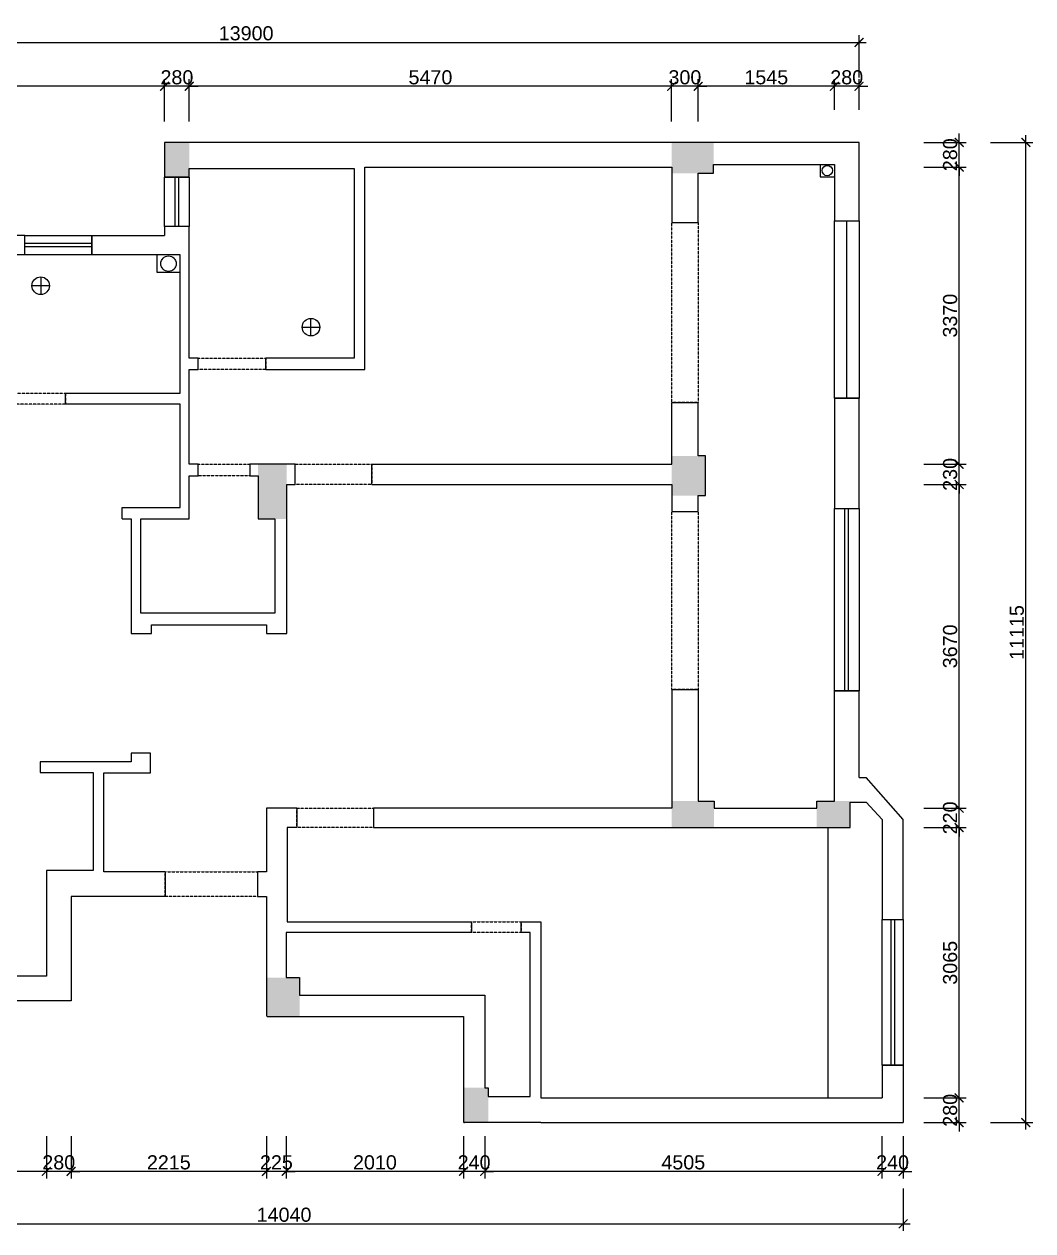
# Model space of a CAD drawing. Header units: millimetres. Extents: x 148889 to 229003, y -70503 to 111106.
# Drawn here: x 186485 to 197923, y 54318 to 68002 of the extents above; entities that cross this region are included whole.
import ezdxf

# ---------------------------------------------------------------- set-up
doc = ezdxf.new("R2010")
doc.units = ezdxf.units.MM
doc.linetypes.add('HIDDEN', pattern=[0.375, 0.25, -0.125])
for name, color, linetype in [('C-门套', 16, 'Continuous'), ('P-原墙线', 7, 'Continuous'), ('P-外部尺寸', 44, 'Continuous'), ('P-窗', 3, 'Continuous')]:
    doc.layers.add(name, color=color, linetype=linetype)
doc.styles.add('Arial', font='Arial.ttf')
doc.dimstyles.new('1比80', dxfattribs={"dimscale": 80, "dimtxt": 2, "dimasz": 1.25, "dimexe": 1, "dimexo": 1, "dimgap": 0.25, "dimtad": 1, "dimdec": 0, "dimrnd": 0.005, "dimzin": 0, "dimdsep": 46, "dimtxsty": 'Arial', "dimblk": 'ARCHTICK', "dimcen": 0.125, "dimdle": 1, "dimclrd": 44, "dimclre": 44, "dimclrt": 50, "dimadec": 0, "dimazin": 0, "dimtfac": 1, "dimtdec": 0, "dimtix": 1, "dimtmove": 2, "dimatfit": 3, "dimldrblk": 'DOT', "dimfxl": 5, "dimfxlon": 1, "dimtvp": 1, "dimtolj": 1, "dimtzin": 0, "dimarcsym": 0})

# ---------------------------------------------------------------- blocks, each defined once
blk = doc.blocks.new('_ArchTick')
at = {"color": 0, "linetype": 'ByBlock', "const_width": 0.15}
blk.add_lwpolyline([(-0.5, -0.5), (0.5, 0.5)], dxfattribs=at)
blk = doc.blocks.new('*D798')
at = {"layer": 'P-外部尺寸', "color": 44, "lineweight": -2, "transparency": 16777216}
for p, q in [((196212, 55393), (196212, 54913)), ((196452, 55393), (196452, 54913)), ((196212, 54993), (196112, 54993)), ((196452, 54993), (196212, 54993)), ((196452, 54993), (196552, 54993))]:
    blk.add_line(p, q, dxfattribs=at)
at = {"layer": 'P-外部尺寸', "color": 44, "lineweight": -2, "transparency": 16777216, "xscale": 100, "yscale": 100, "zscale": 100}
blk.add_blockref('_ArchTick', (196212, 54993), dxfattribs=at)
at = {"layer": 'P-外部尺寸', "color": 44, "lineweight": -2, "transparency": 16777216, "xscale": 100, "yscale": 100, "zscale": 100, "rotation": 180}
blk.add_blockref('_ArchTick', (196452, 54993), dxfattribs=at)
at = {"layer": 'P-外部尺寸', "color": 50, "transparency": 16777216, "insert": (196332, 55094), "char_height": 160, "attachment_point": 5, "style": 'Arial'}
blk.add_mtext('\\A1;240', dxfattribs=at)
blk = doc.blocks.new('_Dot')
at = {"color": 0, "linetype": 'ByBlock', "lineweight": -2}
blk.add_line((-0.5, 0), (-1, 0), dxfattribs=at)
at = {"color": 0, "linetype": 'ByBlock', "const_width": 0.5}
blk.add_lwpolyline([(-0.25, 0, 1), (0.25, 0, 1)], format="xyb", close=True, dxfattribs=at)
blk = doc.blocks.new('*D799')
at = {"layer": 'P-外部尺寸', "color": 44, "lineweight": -2, "transparency": 16777216}
for p, q in [((191707, 55393), (191707, 54913)), ((196212, 55393), (196212, 54913)), ((196292, 54993), (191627, 54993))]:
    blk.add_line(p, q, dxfattribs=at)
at = {"layer": 'P-外部尺寸', "color": 44, "lineweight": -2, "transparency": 16777216, "xscale": 100, "yscale": 100, "zscale": 100, "rotation": 180}
blk.add_blockref('_ArchTick', (191707, 54993), dxfattribs=at)
at = {"layer": 'P-外部尺寸', "color": 44, "lineweight": -2, "transparency": 16777216, "xscale": 100, "yscale": 100, "zscale": 100}
blk.add_blockref('_ArchTick', (196212, 54993), dxfattribs=at)
at = {"layer": 'P-外部尺寸', "color": 50, "transparency": 16777216, "insert": (193959, 55094), "char_height": 160, "attachment_point": 5, "style": 'Arial'}
blk.add_mtext('\\A1;4505', dxfattribs=at)
blk = doc.blocks.new('*D800')
at = {"layer": 'P-外部尺寸', "color": 44, "lineweight": -2, "transparency": 16777216}
for p, q in [((191467, 55393), (191467, 54913)), ((191707, 55393), (191707, 54913)), ((191467, 54993), (191367, 54993)), ((191707, 54993), (191467, 54993)), ((191707, 54993), (191807, 54993))]:
    blk.add_line(p, q, dxfattribs=at)
at = {"layer": 'P-外部尺寸', "color": 44, "lineweight": -2, "transparency": 16777216, "xscale": 100, "yscale": 100, "zscale": 100}
blk.add_blockref('_ArchTick', (191467, 54993), dxfattribs=at)
at = {"layer": 'P-外部尺寸', "color": 44, "lineweight": -2, "transparency": 16777216, "xscale": 100, "yscale": 100, "zscale": 100, "rotation": 180}
blk.add_blockref('_ArchTick', (191707, 54993), dxfattribs=at)
at = {"layer": 'P-外部尺寸', "color": 50, "transparency": 16777216, "insert": (191587, 55094), "char_height": 160, "attachment_point": 5, "style": 'Arial'}
blk.add_mtext('\\A1;240', dxfattribs=at)
blk = doc.blocks.new('*D801')
at = {"layer": 'P-外部尺寸', "color": 44, "lineweight": -2, "transparency": 16777216}
for p, q in [((189457, 55393), (189457, 54913)), ((191467, 55393), (191467, 54913)), ((191547, 54993), (189377, 54993))]:
    blk.add_line(p, q, dxfattribs=at)
at = {"layer": 'P-外部尺寸', "color": 44, "lineweight": -2, "transparency": 16777216, "xscale": 100, "yscale": 100, "zscale": 100, "rotation": 180}
blk.add_blockref('_ArchTick', (189457, 54993), dxfattribs=at)
at = {"layer": 'P-外部尺寸', "color": 44, "lineweight": -2, "transparency": 16777216, "xscale": 100, "yscale": 100, "zscale": 100}
blk.add_blockref('_ArchTick', (191467, 54993), dxfattribs=at)
at = {"layer": 'P-外部尺寸', "color": 50, "transparency": 16777216, "insert": (190462, 55094), "char_height": 160, "attachment_point": 5, "style": 'Arial'}
blk.add_mtext('\\A1;2010', dxfattribs=at)
blk = doc.blocks.new('*D802')
at = {"layer": 'P-外部尺寸', "color": 44, "lineweight": -2, "transparency": 16777216}
for p, q in [((189232, 55393), (189232, 54913)), ((189457, 55393), (189457, 54913)), ((189232, 54993), (189132, 54993)), ((189457, 54993), (189232, 54993)), ((189457, 54993), (189557, 54993))]:
    blk.add_line(p, q, dxfattribs=at)
at = {"layer": 'P-外部尺寸', "color": 44, "lineweight": -2, "transparency": 16777216, "xscale": 100, "yscale": 100, "zscale": 100}
blk.add_blockref('_ArchTick', (189232, 54993), dxfattribs=at)
at = {"layer": 'P-外部尺寸', "color": 44, "lineweight": -2, "transparency": 16777216, "xscale": 100, "yscale": 100, "zscale": 100, "rotation": 180}
blk.add_blockref('_ArchTick', (189457, 54993), dxfattribs=at)
at = {"layer": 'P-外部尺寸', "color": 50, "transparency": 16777216, "insert": (189345, 55094), "char_height": 160, "attachment_point": 5, "style": 'Arial'}
blk.add_mtext('\\A1;225', dxfattribs=at)
blk = doc.blocks.new('*D803')
at = {"layer": 'P-外部尺寸', "color": 44, "lineweight": -2, "transparency": 16777216}
for p, q in [((187017, 55393), (187017, 54913)), ((189232, 55393), (189232, 54913)), ((189312, 54993), (186937, 54993))]:
    blk.add_line(p, q, dxfattribs=at)
at = {"layer": 'P-外部尺寸', "color": 44, "lineweight": -2, "transparency": 16777216, "xscale": 100, "yscale": 100, "zscale": 100, "rotation": 180}
blk.add_blockref('_ArchTick', (187017, 54993), dxfattribs=at)
at = {"layer": 'P-外部尺寸', "color": 44, "lineweight": -2, "transparency": 16777216, "xscale": 100, "yscale": 100, "zscale": 100}
blk.add_blockref('_ArchTick', (189232, 54993), dxfattribs=at)
at = {"layer": 'P-外部尺寸', "color": 50, "transparency": 16777216, "insert": (188125, 55094), "char_height": 160, "attachment_point": 5, "style": 'Arial'}
blk.add_mtext('\\A1;2215', dxfattribs=at)
blk = doc.blocks.new('*D804')
at = {"layer": 'P-外部尺寸', "color": 44, "lineweight": -2, "transparency": 16777216}
for p, q in [((186737, 55393), (186737, 54913)), ((187017, 55393), (187017, 54913)), ((186737, 54993), (186637, 54993)), ((187017, 54993), (186737, 54993)), ((187017, 54993), (187117, 54993))]:
    blk.add_line(p, q, dxfattribs=at)
at = {"layer": 'P-外部尺寸', "color": 44, "lineweight": -2, "transparency": 16777216, "xscale": 100, "yscale": 100, "zscale": 100}
blk.add_blockref('_ArchTick', (186737, 54993), dxfattribs=at)
at = {"layer": 'P-外部尺寸', "color": 44, "lineweight": -2, "transparency": 16777216, "xscale": 100, "yscale": 100, "zscale": 100, "rotation": 180}
blk.add_blockref('_ArchTick', (187017, 54993), dxfattribs=at)
at = {"layer": 'P-外部尺寸', "color": 50, "transparency": 16777216, "insert": (186877, 55094), "char_height": 160, "attachment_point": 5, "style": 'Arial'}
blk.add_mtext('\\A1;280', dxfattribs=at)
blk = doc.blocks.new('*D805')
at = {"layer": 'P-外部尺寸', "color": 44, "lineweight": -2, "transparency": 16777216}
for p, q in [((183877, 55393), (183877, 54913)), ((186737, 55393), (186737, 54913)), ((186817, 54993), (183797, 54993))]:
    blk.add_line(p, q, dxfattribs=at)
at = {"layer": 'P-外部尺寸', "color": 44, "lineweight": -2, "transparency": 16777216, "xscale": 100, "yscale": 100, "zscale": 100, "rotation": 180}
blk.add_blockref('_ArchTick', (183877, 54993), dxfattribs=at)
at = {"layer": 'P-外部尺寸', "color": 44, "lineweight": -2, "transparency": 16777216, "xscale": 100, "yscale": 100, "zscale": 100}
blk.add_blockref('_ArchTick', (186737, 54993), dxfattribs=at)
at = {"layer": 'P-外部尺寸', "color": 50, "transparency": 16777216, "insert": (185307, 55094), "char_height": 160, "attachment_point": 5, "style": 'Arial'}
blk.add_mtext('\\A1;2860', dxfattribs=at)
blk = doc.blocks.new('*D809')
at = {"layer": 'P-外部尺寸', "color": 44, "lineweight": -2, "transparency": 16777216}
for p, q in [((182412, 54798), (182412, 54318)), ((196452, 54798), (196452, 54318)), ((182332, 54398), (196532, 54398))]:
    blk.add_line(p, q, dxfattribs=at)
at = {"layer": 'P-外部尺寸', "color": 44, "lineweight": -2, "transparency": 16777216, "xscale": 100, "yscale": 100, "zscale": 100, "rotation": 180}
blk.add_blockref('_ArchTick', (182412, 54398), dxfattribs=at)
at = {"layer": 'P-外部尺寸', "color": 44, "lineweight": -2, "transparency": 16777216, "xscale": 100, "yscale": 100, "zscale": 100}
blk.add_blockref('_ArchTick', (196452, 54398), dxfattribs=at)
at = {"layer": 'P-外部尺寸', "color": 50, "transparency": 16777216, "insert": (189432, 54500), "char_height": 160, "attachment_point": 5, "style": 'Arial'}
blk.add_mtext('\\A1;14040', dxfattribs=at)
blk = doc.blocks.new('*D810')
at = {"layer": 'P-外部尺寸', "color": 44, "lineweight": -2, "transparency": 16777216}
for p, q in [((197087, 55825), (197087, 55925)), ((196687, 55825), (197167, 55825)), ((197087, 55546), (197087, 55825)), ((196687, 55546), (197167, 55546)), ((197087, 55546), (197087, 55446))]:
    blk.add_line(p, q, dxfattribs=at)
at = {"layer": 'P-外部尺寸', "color": 44, "lineweight": -2, "transparency": 16777216, "xscale": 100, "yscale": 100, "zscale": 100}
for p, rotation in [((197087, 55825), 270), ((197087, 55546), 90)]:
    blk.add_blockref('_ArchTick', p, dxfattribs=dict(at, rotation=rotation))
at = {"layer": 'P-外部尺寸', "color": 50, "transparency": 16777216, "insert": (196985, 55685), "char_height": 160, "attachment_point": 5, "rotation": 90, "style": 'Arial'}
blk.add_mtext('\\A1;280', dxfattribs=at)
blk = doc.blocks.new('*D811')
at = {"layer": 'P-外部尺寸', "color": 44, "lineweight": -2, "transparency": 16777216}
for p, q in [((196687, 58891), (197167, 58891)), ((197087, 55745), (197087, 58971)), ((196687, 55825), (197167, 55825))]:
    blk.add_line(p, q, dxfattribs=at)
at = {"layer": 'P-外部尺寸', "color": 44, "lineweight": -2, "transparency": 16777216, "xscale": 100, "yscale": 100, "zscale": 100}
for p, rotation in [((197087, 58891), 90), ((197087, 55825), 270)]:
    blk.add_blockref('_ArchTick', p, dxfattribs=dict(at, rotation=rotation))
at = {"layer": 'P-外部尺寸', "color": 50, "transparency": 16777216, "insert": (196985, 57358), "char_height": 160, "attachment_point": 5, "rotation": 90, "style": 'Arial'}
blk.add_mtext('\\A1;3065', dxfattribs=at)
blk = doc.blocks.new('*D812')
at = {"layer": 'P-外部尺寸', "color": 44, "lineweight": -2, "transparency": 16777216}
for p, q in [((197087, 59111), (197087, 59211)), ((196687, 59111), (197167, 59111)), ((197087, 58891), (197087, 59111)), ((196687, 58891), (197167, 58891)), ((197087, 58891), (197087, 58791))]:
    blk.add_line(p, q, dxfattribs=at)
at = {"layer": 'P-外部尺寸', "color": 44, "lineweight": -2, "transparency": 16777216, "xscale": 100, "yscale": 100, "zscale": 100}
for p, rotation in [((197087, 59111), 270), ((197087, 58891), 90)]:
    blk.add_blockref('_ArchTick', p, dxfattribs=dict(at, rotation=rotation))
at = {"layer": 'P-外部尺寸', "color": 50, "transparency": 16777216, "insert": (196985, 59001), "char_height": 160, "attachment_point": 5, "rotation": 90, "style": 'Arial'}
blk.add_mtext('\\A1;220', dxfattribs=at)
blk = doc.blocks.new('*D813')
at = {"layer": 'P-外部尺寸', "color": 44, "lineweight": -2, "transparency": 16777216}
for p, q in [((197087, 59031), (197087, 62861)), ((196687, 62781), (197167, 62781)), ((196687, 59111), (197167, 59111))]:
    blk.add_line(p, q, dxfattribs=at)
at = {"layer": 'P-外部尺寸', "color": 44, "lineweight": -2, "transparency": 16777216, "xscale": 100, "yscale": 100, "zscale": 100}
for p, rotation in [((197087, 62781), 90), ((197087, 59111), 270)]:
    blk.add_blockref('_ArchTick', p, dxfattribs=dict(at, rotation=rotation))
at = {"layer": 'P-外部尺寸', "color": 50, "transparency": 16777216, "insert": (196985, 60946), "char_height": 160, "attachment_point": 5, "rotation": 90, "style": 'Arial'}
blk.add_mtext('\\A1;3670', dxfattribs=at)
blk = doc.blocks.new('*D814')
at = {"layer": 'P-外部尺寸', "color": 44, "lineweight": -2, "transparency": 16777216}
for p, q in [((197087, 63011), (197087, 63111)), ((196687, 63011), (197167, 63011)), ((197087, 62781), (197087, 63011)), ((196687, 62781), (197167, 62781)), ((197087, 62781), (197087, 62681))]:
    blk.add_line(p, q, dxfattribs=at)
at = {"layer": 'P-外部尺寸', "color": 44, "lineweight": -2, "transparency": 16777216, "xscale": 100, "yscale": 100, "zscale": 100}
for p, rotation in [((197087, 63011), 270), ((197087, 62781), 90)]:
    blk.add_blockref('_ArchTick', p, dxfattribs=dict(at, rotation=rotation))
at = {"layer": 'P-外部尺寸', "color": 50, "transparency": 16777216, "insert": (196985, 62896), "char_height": 160, "attachment_point": 5, "rotation": 90, "style": 'Arial'}
blk.add_mtext('\\A1;230', dxfattribs=at)
blk = doc.blocks.new('*D815')
at = {"layer": 'P-外部尺寸', "color": 44, "lineweight": -2, "transparency": 16777216}
for p, q in [((196687, 66381), (197167, 66381)), ((197087, 62931), (197087, 66461)), ((196687, 63011), (197167, 63011))]:
    blk.add_line(p, q, dxfattribs=at)
at = {"layer": 'P-外部尺寸', "color": 44, "lineweight": -2, "transparency": 16777216, "xscale": 100, "yscale": 100, "zscale": 100}
for p, rotation in [((197087, 66381), 90), ((197087, 63011), 270)]:
    blk.add_blockref('_ArchTick', p, dxfattribs=dict(at, rotation=rotation))
at = {"layer": 'P-外部尺寸', "color": 50, "transparency": 16777216, "insert": (196985, 64696), "char_height": 160, "attachment_point": 5, "rotation": 90, "style": 'Arial'}
blk.add_mtext('\\A1;3370', dxfattribs=at)
blk = doc.blocks.new('*D816')
at = {"layer": 'P-外部尺寸', "color": 44, "lineweight": -2, "transparency": 16777216}
for p, q in [((196687, 66661), (197167, 66661)), ((197087, 66661), (197087, 66761)), ((197087, 66381), (197087, 66661)), ((196687, 66381), (197167, 66381)), ((197087, 66381), (197087, 66281))]:
    blk.add_line(p, q, dxfattribs=at)
at = {"layer": 'P-外部尺寸', "color": 44, "lineweight": -2, "transparency": 16777216, "xscale": 100, "yscale": 100, "zscale": 100}
for p, rotation in [((197087, 66661), 270), ((197087, 66381), 90)]:
    blk.add_blockref('_ArchTick', p, dxfattribs=dict(at, rotation=rotation))
at = {"layer": 'P-外部尺寸', "color": 50, "transparency": 16777216, "insert": (196985, 66521), "char_height": 160, "attachment_point": 5, "rotation": 90, "style": 'Arial'}
blk.add_mtext('\\A1;280', dxfattribs=at)
blk = doc.blocks.new('*D817')
at = {"layer": 'P-外部尺寸', "color": 44, "lineweight": -2, "transparency": 16777216}
for p, q in [((197443, 66661), (197923, 66661)), ((197843, 55466), (197843, 66741)), ((197443, 55546), (197923, 55546))]:
    blk.add_line(p, q, dxfattribs=at)
at = {"layer": 'P-外部尺寸', "color": 44, "lineweight": -2, "transparency": 16777216, "xscale": 100, "yscale": 100, "zscale": 100}
for p, rotation in [((197843, 66661), 90), ((197843, 55546), 270)]:
    blk.add_blockref('_ArchTick', p, dxfattribs=dict(at, rotation=rotation))
at = {"layer": 'P-外部尺寸', "color": 50, "transparency": 16777216, "insert": (197741, 61103), "char_height": 160, "attachment_point": 5, "rotation": 90, "style": 'Arial'}
blk.add_mtext('\\A1;11115', dxfattribs=at)
blk = doc.blocks.new('*D818')
at = {"layer": 'P-外部尺寸', "color": 44, "lineweight": -2, "transparency": 16777216}
for p, q in [((195672, 67031), (195672, 67377)), ((195952, 67031), (195952, 67377)), ((195672, 67297), (195572, 67297)), ((195952, 67297), (195672, 67297)), ((195952, 67297), (196052, 67297))]:
    blk.add_line(p, q, dxfattribs=at)
at = {"layer": 'P-外部尺寸', "color": 44, "lineweight": -2, "transparency": 16777216, "xscale": 100, "yscale": 100, "zscale": 100}
blk.add_blockref('_ArchTick', (195672, 67297), dxfattribs=at)
at = {"layer": 'P-外部尺寸', "color": 44, "lineweight": -2, "transparency": 16777216, "xscale": 100, "yscale": 100, "zscale": 100, "rotation": 180}
blk.add_blockref('_ArchTick', (195952, 67297), dxfattribs=at)
at = {"layer": 'P-外部尺寸', "color": 50, "transparency": 16777216, "insert": (195812, 67398), "char_height": 160, "attachment_point": 5, "style": 'Arial'}
blk.add_mtext('\\A1;280', dxfattribs=at)
blk = doc.blocks.new('*D819')
at = {"layer": 'P-外部尺寸', "color": 44, "lineweight": -2, "transparency": 16777216}
for p, q in [((194127, 66897), (194127, 67377)), ((195672, 67031), (195672, 67377)), ((195752, 67297), (194047, 67297))]:
    blk.add_line(p, q, dxfattribs=at)
at = {"layer": 'P-外部尺寸', "color": 44, "lineweight": -2, "transparency": 16777216, "xscale": 100, "yscale": 100, "zscale": 100, "rotation": 180}
blk.add_blockref('_ArchTick', (194127, 67297), dxfattribs=at)
at = {"layer": 'P-外部尺寸', "color": 44, "lineweight": -2, "transparency": 16777216, "xscale": 100, "yscale": 100, "zscale": 100}
blk.add_blockref('_ArchTick', (195672, 67297), dxfattribs=at)
at = {"layer": 'P-外部尺寸', "color": 50, "transparency": 16777216, "insert": (194900, 67398), "char_height": 160, "attachment_point": 5, "style": 'Arial'}
blk.add_mtext('\\A1;1545', dxfattribs=at)
blk = doc.blocks.new('*D820')
at = {"layer": 'P-外部尺寸', "color": 44, "lineweight": -2, "transparency": 16777216}
for p, q in [((193827, 66897), (193827, 67377)), ((194127, 66897), (194127, 67377)), ((193827, 67297), (193727, 67297)), ((194127, 67297), (193827, 67297)), ((194127, 67297), (194227, 67297))]:
    blk.add_line(p, q, dxfattribs=at)
at = {"layer": 'P-外部尺寸', "color": 44, "lineweight": -2, "transparency": 16777216, "xscale": 100, "yscale": 100, "zscale": 100}
blk.add_blockref('_ArchTick', (193827, 67297), dxfattribs=at)
at = {"layer": 'P-外部尺寸', "color": 44, "lineweight": -2, "transparency": 16777216, "xscale": 100, "yscale": 100, "zscale": 100, "rotation": 180}
blk.add_blockref('_ArchTick', (194127, 67297), dxfattribs=at)
at = {"layer": 'P-外部尺寸', "color": 50, "transparency": 16777216, "insert": (193977, 67398), "char_height": 160, "attachment_point": 5, "style": 'Arial'}
blk.add_mtext('\\A1;300', dxfattribs=at)
blk = doc.blocks.new('*D821')
at = {"layer": 'P-外部尺寸', "color": 44, "lineweight": -2, "transparency": 16777216}
for p, q in [((188357, 66897), (188357, 67377)), ((193827, 66897), (193827, 67377)), ((193907, 67297), (188277, 67297))]:
    blk.add_line(p, q, dxfattribs=at)
at = {"layer": 'P-外部尺寸', "color": 44, "lineweight": -2, "transparency": 16777216, "xscale": 100, "yscale": 100, "zscale": 100, "rotation": 180}
blk.add_blockref('_ArchTick', (188357, 67297), dxfattribs=at)
at = {"layer": 'P-外部尺寸', "color": 44, "lineweight": -2, "transparency": 16777216, "xscale": 100, "yscale": 100, "zscale": 100}
blk.add_blockref('_ArchTick', (193827, 67297), dxfattribs=at)
at = {"layer": 'P-外部尺寸', "color": 50, "transparency": 16777216, "insert": (191092, 67398), "char_height": 160, "attachment_point": 5, "style": 'Arial'}
blk.add_mtext('\\A1;5470', dxfattribs=at)
blk = doc.blocks.new('*D822')
at = {"layer": 'P-外部尺寸', "color": 44, "lineweight": -2, "transparency": 16777216}
for p, q in [((188077, 66897), (188077, 67377)), ((188357, 66897), (188357, 67377)), ((188077, 67297), (187977, 67297)), ((188357, 67297), (188077, 67297)), ((188357, 67297), (188457, 67297))]:
    blk.add_line(p, q, dxfattribs=at)
at = {"layer": 'P-外部尺寸', "color": 44, "lineweight": -2, "transparency": 16777216, "xscale": 100, "yscale": 100, "zscale": 100}
blk.add_blockref('_ArchTick', (188077, 67297), dxfattribs=at)
at = {"layer": 'P-外部尺寸', "color": 44, "lineweight": -2, "transparency": 16777216, "xscale": 100, "yscale": 100, "zscale": 100, "rotation": 180}
blk.add_blockref('_ArchTick', (188357, 67297), dxfattribs=at)
at = {"layer": 'P-外部尺寸', "color": 50, "transparency": 16777216, "insert": (188217, 67398), "char_height": 160, "attachment_point": 5, "style": 'Arial'}
blk.add_mtext('\\A1;280', dxfattribs=at)
blk = doc.blocks.new('*D823')
at = {"layer": 'P-外部尺寸', "color": 44, "lineweight": -2, "transparency": 16777216}
for p, q in [((183857, 66897), (183857, 67377)), ((188077, 66897), (188077, 67377)), ((188157, 67297), (183777, 67297))]:
    blk.add_line(p, q, dxfattribs=at)
at = {"layer": 'P-外部尺寸', "color": 44, "lineweight": -2, "transparency": 16777216, "xscale": 100, "yscale": 100, "zscale": 100, "rotation": 180}
blk.add_blockref('_ArchTick', (183857, 67297), dxfattribs=at)
at = {"layer": 'P-外部尺寸', "color": 44, "lineweight": -2, "transparency": 16777216, "xscale": 100, "yscale": 100, "zscale": 100}
blk.add_blockref('_ArchTick', (188077, 67297), dxfattribs=at)
at = {"layer": 'P-外部尺寸', "color": 50, "transparency": 16777216, "insert": (185967, 67398), "char_height": 160, "attachment_point": 5, "style": 'Arial'}
blk.add_mtext('\\A1;4220', dxfattribs=at)
blk = doc.blocks.new('*D827')
at = {"layer": 'P-外部尺寸', "color": 44, "lineweight": -2, "transparency": 16777216}
for p, q in [((182052, 67395), (182052, 67875)), ((195952, 67395), (195952, 67875)), ((181972, 67795), (196032, 67795))]:
    blk.add_line(p, q, dxfattribs=at)
at = {"layer": 'P-外部尺寸', "color": 44, "lineweight": -2, "transparency": 16777216, "xscale": 100, "yscale": 100, "zscale": 100, "rotation": 180}
blk.add_blockref('_ArchTick', (182052, 67795), dxfattribs=at)
at = {"layer": 'P-外部尺寸', "color": 44, "lineweight": -2, "transparency": 16777216, "xscale": 100, "yscale": 100, "zscale": 100}
blk.add_blockref('_ArchTick', (195952, 67795), dxfattribs=at)
at = {"layer": 'P-外部尺寸', "color": 50, "transparency": 16777216, "insert": (189002, 67897), "char_height": 160, "attachment_point": 5, "style": 'Arial'}
blk.add_mtext('\\A1;13900', dxfattribs=at)

msp = doc.modelspace()

# ---------------------------------------------------------------- hatches: boundary and pattern name
at = {"layer": 'P-原墙线'}
h = msp.add_hatch(color=8, dxfattribs=at)
h.paths.add_polyline_path([(193827.2, 66660.6), (193827.2, 66310.6), (194302.2, 66310.6), (194302.2, 66660.6)])
h.paths.add_polyline_path([(188357.2, 66660.6), (188077.2, 66660.6), (188077.2, 66265.6), (188357.2, 66265.6), (188357.2, 66365.6)])
msp.add_hatch(color=8, dxfattribs=at).paths.add_polyline_path([(194212.2, 62655.6), (194212.2, 63105.6), (193827.2, 63105.6), (193827.2, 63010.6), (193827.2, 62780.6), (193827.2, 62655.6)])
h = msp.add_hatch(color=8, dxfattribs=at)
h.paths.add_polyline_path([(186377.2, 62390.6), (186377.2, 62520.6), (186377.2, 62710.6), (185957.2, 62710.6), (185957.2, 62610.6), (185957.2, 62390.6)])
h.paths.add_polyline_path([(189137.2, 62390.6), (189462.2, 62390.6), (189462.2, 63010.6), (189137.2, 63010.6)])
h = msp.add_hatch(color=8, dxfattribs=at)
h.paths.add_polyline_path([(194307.2, 59190.6), (193827.2, 59190.6), (193827.2, 58890.6), (194307.2, 58890.6)])
h.paths.add_polyline_path([(195852.2, 59190.6), (195472.2, 59190.6), (195472.2, 58890.6), (195602.2, 58890.6), (195852.2, 58890.6)])
h = msp.add_hatch(color=8, dxfattribs=at)
h.paths.add_polyline_path([(191747.2, 55940.6), (191467.2, 55940.6), (191467.2, 55555.6, 0.4142136), (191477.2, 55545.6), (191747.2, 55545.6)])
h.paths.add_polyline_path([(189607.2, 57190.6), (189457.2, 57190.6), (189232.2, 57190.6), (189232.2, 56760.6, 0.4142136), (189242.2, 56750.6), (189607.2, 56750.6), (189607.2, 56990.6)])

# ---------------------------------------------------------------- linework, layer by layer
at = {"layer": 'C-门套', "linetype": 'HIDDEN', "elevation": -489.3}
for points in [[(193827.2, 65750.6), (194127.2, 65750.6), (194127.2, 63710.6), (193827.2, 63710.6)], [(188457.2, 64215.6), (189227.2, 64215.6), (189227.2, 64085.6), (188457.2, 64085.6)], [(186182.2, 63815.6), (186952.2, 63815.6), (186952.2, 63690.6), (186182.2, 63690.6)], [(188457.2, 63010.6), (189042.2, 63010.6), (189042.2, 62880.6), (188457.2, 62880.6)], [(189557.2, 63010.6), (190427.2, 63010.6), (190427.2, 62780.6), (189557.2, 62780.6)], [(193827.2, 62475.6), (194127.2, 62475.6), (194127.2, 60455.6), (193827.2, 60455.6)], [(189577.2, 59110.6), (190447.2, 59110.6), (190447.2, 58890.6), (189577.2, 58890.6)], [(188082.2, 58390.6), (189132.2, 58390.6), (189132.2, 58110.6), (188082.2, 58110.6)], [(191557.2, 57820.6), (192122.2, 57820.6), (192122.2, 57700.6), (191557.2, 57700.6)]]:
    msp.add_lwpolyline(points, close=True, dxfattribs=at)
at = {"layer": 'P-原墙线'}
for p, q in [((195952.2, 66660.6, -489.3), (188077.2, 66660.6, -489.3)), ((188077.2, 66660.6, -489.3), (188077.2, 66265.6, -489.3)), ((195952.2, 65770.6, -489.3), (195952.2, 66660.6, -489.3)), ((190347.2, 64085.6, -489.3), (190347.2, 66380.6, -489.3)), ((190347.2, 66380.6, -489.3), (193827.2, 66380.6, -489.3)), ((193827.2, 66380.6, -489.3), (193827.2, 65750.6, -489.3)), ((194302.2, 66310.6, -489.3), (194302.2, 66410.6, -489.3)), ((194302.2, 66410.6, -489.3), (195672.2, 66410.6, -489.3)), ((195512.2, 66410.6, -489.3), (195512.2, 66270.6, -489.3)), ((195672.2, 66410.6, -489.3), (195672.2, 65770.6, -489.3)), ((188357.2, 66265.6, -489.3), (188077.2, 66265.6, -489.3)), ((188357.2, 66265.6, -489.3), (188357.2, 66365.6, -489.3)), ((188357.2, 66365.6, -489.3), (190227.2, 66365.6, -489.3)), ((190227.2, 66365.6, -489.3), (190227.2, 64215.6, -489.3)), ((194127.2, 65750.6, -489.3), (194127.2, 66310.6, -489.3)), ((194127.2, 66310.6, -489.3), (194302.2, 66310.6, -489.3)), ((195512.2, 66270.6, -489.3), (195672.2, 66270.6, -489.3)), ((188357.2, 65705.6, -489.3), (188077.2, 65705.6, -489.3)), ((188077.2, 65705.6, -489.3), (188077.2, 65605.6, -489.3)), ((188357.2, 64215.6, -489.3), (188357.2, 65705.6, -489.3)), ((193827.2, 65750.6, -489.3), (194127.2, 65750.6, -489.3)), ((195672.2, 65770.6, -489.3), (195952.2, 65770.6, -489.3)), ((186492.2, 65605.6, -489.3), (186082.2, 65605.6, -489.3)), ((186492.2, 65385.6, -489.3), (186492.2, 65605.6, -489.3)), ((187252.2, 65385.6, -489.3), (187252.2, 65605.6, -489.3)), ((187252.2, 65605.6, -489.3), (188077.2, 65605.6, -489.3)), ((186492.2, 65385.6, -489.3), (186082.2, 65385.6, -489.3)), ((188252.2, 65385.6, -489.3), (187252.2, 65385.6, -489.3)), ((187992.2, 65185.6, -489.3), (187992.2, 65385.6, -489.3)), ((188252.2, 63815.6, -489.3), (188252.2, 65385.6, -489.3)), ((186672.2, 65135.6, -489.3), (186672.2, 64935.6, -489.3)), ((188252.2, 65185.6, -489.3), (187992.2, 65185.6, -489.3)), ((186772.2, 65035.6, -489.3), (186572.2, 65035.6, -489.3)), ((189737.2, 64465.6, -489.3), (189737.2, 64665.6, -489.3)), ((189637.2, 64565.6, -489.3), (189837.2, 64565.6, -489.3)), ((188457.2, 64215.6, -489.3), (188357.2, 64215.6, -489.3)), ((188457.2, 64085.6, -489.3), (188457.2, 64215.6, -489.3)), ((190227.2, 64215.6, -489.3), (189227.2, 64215.6, -489.3)), ((189227.2, 64085.6, -489.3), (189227.2, 64215.6, -489.3)), ((188357.2, 63010.6, -489.3), (188357.2, 64085.6, -489.3)), ((188357.2, 64085.6, -489.3), (188457.2, 64085.6, -489.3)), ((189227.2, 64085.6, -489.3), (190347.2, 64085.6, -489.3)), ((186952.2, 63690.6, -489.3), (186952.2, 63815.6, -489.3)), ((186952.2, 63815.6, -489.3), (188252.2, 63815.6, -489.3)), ((188252.2, 63690.6, -489.3), (186952.2, 63690.6, -489.3)), ((188252.2, 62520.6, -489.3), (188252.2, 63690.6, -489.3)), ((193827.2, 63010.6, -489.3), (193827.2, 63710.6, -489.3)), ((193827.2, 63710.6, -489.3), (194127.2, 63710.6, -489.3)), ((194127.2, 63105.6, -489.3), (194127.2, 63710.6, -489.3)), ((195672.2, 63760.6, -489.3), (195952.2, 63760.6, -489.3)), ((195672.2, 63760.6, -489.3), (195672.2, 62510.6, -489.3)), ((195952.2, 62510.6, -489.3), (195952.2, 63760.6, -489.3)), ((194212.2, 63105.6, -489.3), (194127.2, 63105.6, -489.3)), ((194212.2, 62655.6, -489.3), (194212.2, 63105.6, -489.3)), ((188457.2, 63010.6, -489.3), (188357.2, 63010.6, -489.3)), ((188457.2, 62880.6, -489.3), (188457.2, 63010.6, -489.3)), ((189557.2, 63010.6, -489.3), (189042.2, 63010.6, -489.3)), ((189042.2, 63010.6, -489.3), (189042.2, 62880.6, -489.3)), ((189557.2, 62780.6, -489.3), (189557.2, 63010.6, -489.3)), ((190427.2, 62780.6, -489.3), (190427.2, 63010.6, -489.3)), ((190427.2, 63010.6, -489.3), (193827.2, 63010.6, -489.3)), ((188357.2, 62390.6, -489.3), (188357.2, 62880.6, -489.3)), ((188357.2, 62880.6, -489.3), (188457.2, 62880.6, -489.3)), ((189042.2, 62880.6, -489.3), (189137.2, 62880.6, -489.3)), ((189137.2, 62880.6, -489.3), (189137.2, 62390.6, -489.3)), ((189462.2, 61090.6, -489.3), (189462.2, 62780.6, -489.3)), ((189462.2, 62780.6, -489.3), (189557.2, 62780.6, -489.3)), ((190427.2, 62780.6, -489.3), (193827.2, 62780.6, -489.3)), ((193827.2, 62780.6, -489.3), (193827.2, 62475.6, -489.3)), ((194127.2, 62475.6, -489.3), (194127.2, 62655.6, -489.3)), ((194127.2, 62655.6, -489.3), (194212.2, 62655.6, -489.3)), ((187597.2, 62390.6, -489.3), (187597.2, 62520.6, -489.3)), ((187597.2, 62520.6, -489.3), (188252.2, 62520.6, -489.3)), ((193827.2, 62475.6, -489.3), (194127.2, 62475.6, -489.3)), ((195672.2, 62510.6, -489.3), (195952.2, 62510.6, -489.3)), ((187597.2, 62390.6, -489.3), (187697.2, 62390.6, -489.3)), ((187697.2, 62390.6, -489.3), (187697.2, 61090.6, -489.3)), ((187807.2, 61320.6, -489.3), (187807.2, 62390.6, -489.3)), ((187807.2, 62390.6, -489.3), (188357.2, 62390.6, -489.3)), ((189137.2, 62390.6, -489.3), (189327.2, 62390.6, -489.3)), ((189327.2, 62390.6, -489.3), (189327.2, 61320.6, -489.3)), ((189327.2, 61320.6, -489.3), (187807.2, 61320.6, -489.3)), ((187927.2, 61090.6, -489.3), (187927.2, 61190.6, -489.3)), ((187927.2, 61190.6, -489.3), (189232.2, 61190.6, -489.3)), ((189232.2, 61190.6, -489.3), (189232.2, 61090.6, -489.3)), ((187697.2, 61090.6, -489.3), (187927.2, 61090.6, -489.3)), ((189232.2, 61090.6, -489.3), (189462.2, 61090.6, -489.3)), ((193827.2, 60455.6, -489.3), (194127.2, 60455.6, -489.3)), ((193827.2, 60455.6, -489.3), (193827.2, 59110.6, -489.3)), ((194127.2, 60455.6, -489.3), (194127.2, 59190.6, -489.3)), ((195672.2, 60440.6, -489.3), (195952.2, 60440.6, -489.3)), ((195672.2, 59190.6, -489.3), (195672.2, 60440.6, -489.3)), ((195952.2, 59460.6, -489.3), (195952.2, 60440.6, -489.3)), ((187917.2, 59735.6, -489.3), (187697.2, 59735.6, -489.3)), ((187697.2, 59735.6, -489.3), (187697.2, 59635.6, -489.3)), ((187917.2, 59510.6, -489.3), (187917.2, 59735.6, -489.3)), ((187697.2, 59635.6, -489.3), (186667.2, 59635.6, -489.3)), ((186667.2, 59635.6, -489.3), (186667.2, 59515.6, -489.3)), ((186667.2, 59515.6, -489.3), (187267.2, 59515.6, -489.3)), ((187267.2, 59515.6, -489.3), (187267.2, 58405.6, -489.3)), ((187387.2, 58390.6, -489.3), (187387.2, 59510.6, -489.3)), ((187387.2, 59510.6, -489.3), (187917.2, 59510.6, -489.3)), ((195952.2, 59460.6, -489.3), (196032.2, 59460.6, -489.3)), ((196452.2, 58982.3, -489.3), (196032.2, 59460.6, -489.3)), ((194127.2, 59190.6, -489.3), (194307.2, 59190.6, -489.3)), ((194307.2, 59190.6, -489.3), (194307.2, 59110.6, -489.3)), ((195472.2, 59110.6, -489.3), (195472.2, 59190.6, -489.3)), ((195472.2, 59190.6, -489.3), (195672.2, 59190.6, -489.3)), ((195852.2, 58890.6, -489.3), (195852.2, 59180.6, -489.3)), ((195852.2, 59180.6, -489.3), (196032.2, 59180.6, -489.3)), ((196032.2, 59180.6, -489.3), (196212.2, 58982.3, -489.3)), ((189577.2, 59110.6, -489.3), (189232.2, 59110.6, -489.3)), ((189232.2, 59110.6, -489.3), (189232.2, 58390.6, -489.3)), ((189577.2, 59110.6, -489.3), (189577.2, 58890.6, -489.3)), ((193827.2, 59110.6, -489.3), (190447.2, 59110.6, -489.3)), ((190447.2, 59110.6, -489.3), (190447.2, 58890.6, -489.3)), ((194307.2, 59110.6, -489.3), (195472.2, 59110.6, -489.3)), ((196212.2, 58982.3, -489.3), (196212.2, 57847.3, -489.3)), ((196452.2, 57847.3, -489.3), (196452.2, 58982.3, -489.3)), ((189577.2, 58890.6, -489.3), (189467.2, 58890.6, -489.3)), ((189467.2, 58890.6, -489.3), (189467.2, 57820.6, -489.3)), ((190447.2, 58890.6, -489.3), (195602.2, 58890.6, -489.3)), ((195602.2, 55825.6, -489.3), (195602.2, 58890.6, -489.3)), ((195602.2, 58890.6, -489.3), (195852.2, 58890.6, -489.3)), ((187267.2, 58405.6, -489.3), (186737.2, 58405.6, -489.3)), ((186737.2, 58405.6, -489.3), (186737.2, 57205.6, -489.3)), ((188082.2, 58390.6, -489.3), (187387.2, 58390.6, -489.3)), ((188082.2, 58390.6, -489.3), (188082.2, 58110.6, -489.3)), ((189232.2, 58390.6, -489.3), (189132.2, 58390.6, -489.3)), ((189132.2, 58390.6, -489.3), (189132.2, 58110.6, -489.3)), ((188082.2, 58110.6, -489.3), (187017.2, 58110.6, -489.3)), ((187017.2, 58110.6, -489.3), (187017.2, 56925.6, -489.3)), ((189132.2, 58110.6, -489.3), (189232.2, 58110.6, -489.3)), ((189232.2, 58110.6, -489.3), (189232.2, 56760.6, -489.3)), ((189467.2, 57820.6, -489.3), (191557.2, 57820.6, -489.3)), ((191557.2, 57820.6, -489.3), (191557.2, 57700.6, -489.3)), ((192122.2, 57700.6, -489.3), (192122.2, 57820.6, -489.3)), ((192122.2, 57820.6, -489.3), (192342.2, 57820.6, -489.3)), ((192342.2, 57820.6, -489.3), (192342.2, 55825.6, -489.3)), ((196212.2, 57847.3, -489.3), (196452.2, 57847.3, -489.3)), ((191557.2, 57700.6, -489.3), (189457.2, 57700.6, -489.3)), ((189457.2, 57700.6, -489.3), (189457.2, 57190.6, -489.3)), ((192222.2, 57700.6, -489.3), (192122.2, 57700.6, -489.3)), ((192222.2, 55840.6, -489.3), (192222.2, 57700.6, -489.3)), ((186737.2, 57205.6, -489.3), (184072.2, 57205.6, -489.3)), ((189457.2, 57190.6, -489.3), (189607.2, 57190.6, -489.3)), ((189607.2, 57190.6, -489.3), (189607.2, 56990.6, -489.3)), ((187017.2, 56925.6, -489.3), (184072.2, 56925.6, -489.3)), ((189607.2, 56990.6, -489.3), (191707.2, 56990.6, -489.3)), ((191707.2, 56990.6, -489.3), (191707.2, 55940.6, -489.3)), ((189242.2, 56750.6, -489.3), (191467.2, 56750.6, -489.3)), ((191467.2, 56750.6, -489.3), (191467.2, 55555.6, -489.3)), ((196212.2, 56197.3, -489.3), (196452.2, 56197.3, -489.3)), ((196212.2, 56197.3, -489.3), (196212.2, 55825.6, -489.3)), ((196452.2, 56197.3, -489.3), (196452.2, 55545.6, -489.3)), ((191707.2, 55940.6, -489.3), (191747.2, 55940.6, -489.3)), ((191747.2, 55940.6, -489.3), (191747.2, 55840.6, -489.3)), ((191747.2, 55840.6, -489.3), (192222.2, 55840.6, -489.3)), ((192342.2, 55825.6, -489.3), (195602.2, 55825.6, -489.3)), ((195602.2, 55825.6, -489.3), (196212.2, 55825.6, -489.3)), ((192342.2, 55545.6, -489.3), (191477.2, 55545.6, -489.3)), ((192342.2, 55545.6, -489.3), (196452.2, 55545.6, -489.3))]:
    msp.add_line(p, q, dxfattribs=at)
for centre, radius in [((195592.2, 66340.6, -489.3), 58.4), ((188122.2, 65285.6, -489.3), 87.5), ((186672.2, 65035.6, -489.3), 100), ((189737.2, 64565.6, -489.3), 100)]:
    msp.add_circle(centre, radius, dxfattribs=at)
for centre in [(189242.2, 56760.6, -489.3), (191477.2, 55555.6, -489.3)]:
    msp.add_arc(centre, 10, 180, 270, dxfattribs=at)
at = {"layer": 'P-窗'}
for p, q in [((188197.2, 65705.6, -489.3), (188197.2, 66265.6, -489.3)), ((188237.2, 65705.6, -489.3), (188237.2, 66265.6, -489.3)), ((195812.2, 63760.6, -489.3), (195812.2, 65770.6, -489.3)), ((187252.2, 65515.6, -489.3), (186492.2, 65515.6, -489.3)), ((187252.2, 65475.6, -489.3), (186492.2, 65475.6, -489.3)), ((195792.2, 60440.6, -489.3), (195792.2, 62510.6, -489.3)), ((195832.2, 60440.6, -489.3), (195832.2, 62510.6, -489.3)), ((196312.2, 57847.3, -489.3), (196312.2, 56197.3, -489.3)), ((196352.2, 57847.3, -489.3), (196352.2, 56197.3, -489.3))]:
    msp.add_line(p, q, dxfattribs=at)
at = {"layer": 'P-窗', "elevation": -489.3}
for points in [[(188077.2, 66265.6), (188357.2, 66265.6), (188357.2, 65705.6), (188077.2, 65705.6)], [(195672.2, 65770.6), (195952.2, 65770.6), (195952.2, 63760.6), (195672.2, 63760.6)], [(186492.2, 65605.6), (187252.2, 65605.6), (187252.2, 65385.6), (186492.2, 65385.6)], [(195672.2, 62510.6), (195952.2, 62510.6), (195952.2, 60440.6), (195672.2, 60440.6)], [(196212.2, 57847.3), (196452.2, 57847.3), (196452.2, 56197.3), (196212.2, 56197.3)]]:
    msp.add_lwpolyline(points, close=True, dxfattribs=at)

# ---------------------------------------------------------------- dimensions: what is measured, and where the dimension line sits
at = {"layer": 'P-外部尺寸'}
for base, p1, p2, picture, middle in [((195952.2, 67795.1, -489.3), (182052.2, 67296.6, -489.3), (195952.2, 67296.6, -489.3), '*D827', (189002.2, 67896.8, -489.3)), ((183857.2, 67296.6, -489.3), (188077.2, 66476.4, -489.3), (183857.2, 65390.6, -489.3), '*D823', (185967.2, 67398.3, -489.3)), ((188077.2, 67296.6, -489.3), (188357.2, 66476.4, -489.3), (188077.2, 66476.4, -489.3), '*D822', (188217.2, 67398.3, -489.3)), ((188357.2, 67296.6, -489.3), (193827.2, 66476.4, -489.3), (188357.2, 66476.4, -489.3), '*D821', (191092.2, 67398.3, -489.3)), ((193827.2, 67296.6, -489.3), (194127.2, 66476.4, -489.3), (193827.2, 66476.4, -489.3), '*D820', (193977.2, 67398.3, -489.3)), ((194127.2, 67296.6, -489.3), (195672.2, 66950.6, -489.3), (194127.2, 66476.4, -489.3), '*D819', (194899.7, 67398.3, -489.3)), ((195672.2, 67296.6, -489.3), (195952.2, 66950.6, -489.3), (195672.2, 66950.6, -489.3), '*D818', (195812.2, 67398.3, -489.3)), ((183877.2, 54992.7, -489.3), (186737.2, 57470.7, -489.3), (183877.2, 57470.7, -489.3), '*D805', (185307.2, 55094.4, -489.3)), ((186737.2, 54992.7, -489.3), (187017.2, 57338.8, -489.3), (186737.2, 57470.7, -489.3), '*D804', (186877.2, 55094.4, -489.3)), ((187017.2, 54992.7, -489.3), (189232.2, 57338.8, -489.3), (187017.2, 57338.8, -489.3), '*D803', (188124.7, 55094.4, -489.3)), ((189232.2, 54992.7, -489.3), (189457.2, 57338.8, -489.3), (189232.2, 57338.8, -489.3), '*D802', (189344.7, 55094.4, -489.3)), ((189457.2, 54992.7, -489.3), (191467.2, 56061.1, -489.3), (189457.2, 57338.8, -489.3), '*D801', (190462.2, 55094.4, -489.3)), ((191467.2, 54992.7, -489.3), (191707.2, 56061.1, -489.3), (191467.2, 56061.1, -489.3), '*D800', (191587.2, 55094.4, -489.3)), ((191707.2, 54992.7, -489.3), (196211.8, 55545.6, -489.3), (191707.2, 56061.1, -489.3), '*D799', (193959.5, 55094.4, -489.3)), ((196211.8, 54992.7, -489.3), (196452.2, 55545.6, -489.3), (196211.8, 55545.6, -489.3), '*D798', (196332, 55094.4, -489.3)), ((196452.2, 54398, -489.3), (182412.2, 54992.7, -489.3), (196452.2, 54992.7, -489.3), '*D809', (189432.2, 54499.6, -489.3))]:
    dim = msp.add_linear_dim(base=base, p1=p1, p2=p2, dimstyle='1比80', dxfattribs=at)
    dim.commit()
    dim.dimension.update_dxf_attribs({"geometry": picture, "text_midpoint": middle})
for base, p1, p2, picture, middle in [((197087.1, 66660.6, -489.3), (193148.2, 66380.6, -489.3), (193493.7, 66660.6, -489.3), '*D816', (196985.4, 66520.6, -489.3)), ((197842.9, 66660.6, -489.3), (197087.1, 55545.6, -489.3), (197087.1, 66660.6, -489.3), '*D817', (197741.2, 61103.1, -489.3)), ((197087.1, 66380.6, -489.3), (193148.2, 63010.6, -489.3), (193148.2, 66380.6, -489.3), '*D815', (196985.4, 64695.6, -489.3)), ((197087.1, 63010.6, -489.3), (192937.9, 62780.6, -489.3), (193148.2, 63010.6, -489.3), '*D814', (196985.4, 62895.6, -489.3)), ((197087.1, 62780.6, -489.3), (195255.9, 59110.6, -489.3), (192937.9, 62780.6, -489.3), '*D813', (196985.4, 60945.6, -489.3)), ((197087.1, 59110.6, -489.3), (195255.9, 58890.6, -489.3), (195255.9, 59110.6, -489.3), '*D812', (196985.4, 59000.6, -489.3)), ((197087.1, 58890.6, -489.3), (196452.2, 55825.3, -489.3), (195255.9, 58890.6, -489.3), '*D811', (196985.4, 57357.9, -489.3)), ((197087.1, 55825.3, -489.3), (196452.2, 55545.6, -489.3), (196452.2, 55825.3, -489.3), '*D810', (196985.4, 55685.4, -489.3))]:
    dim = msp.add_linear_dim(base=base, p1=p1, p2=p2, angle=90, dimstyle='1比80', dxfattribs=at)
    dim.commit()
    dim.dimension.update_dxf_attribs({"geometry": picture, "text_midpoint": middle})

doc.saveas('drawing.dxf')
